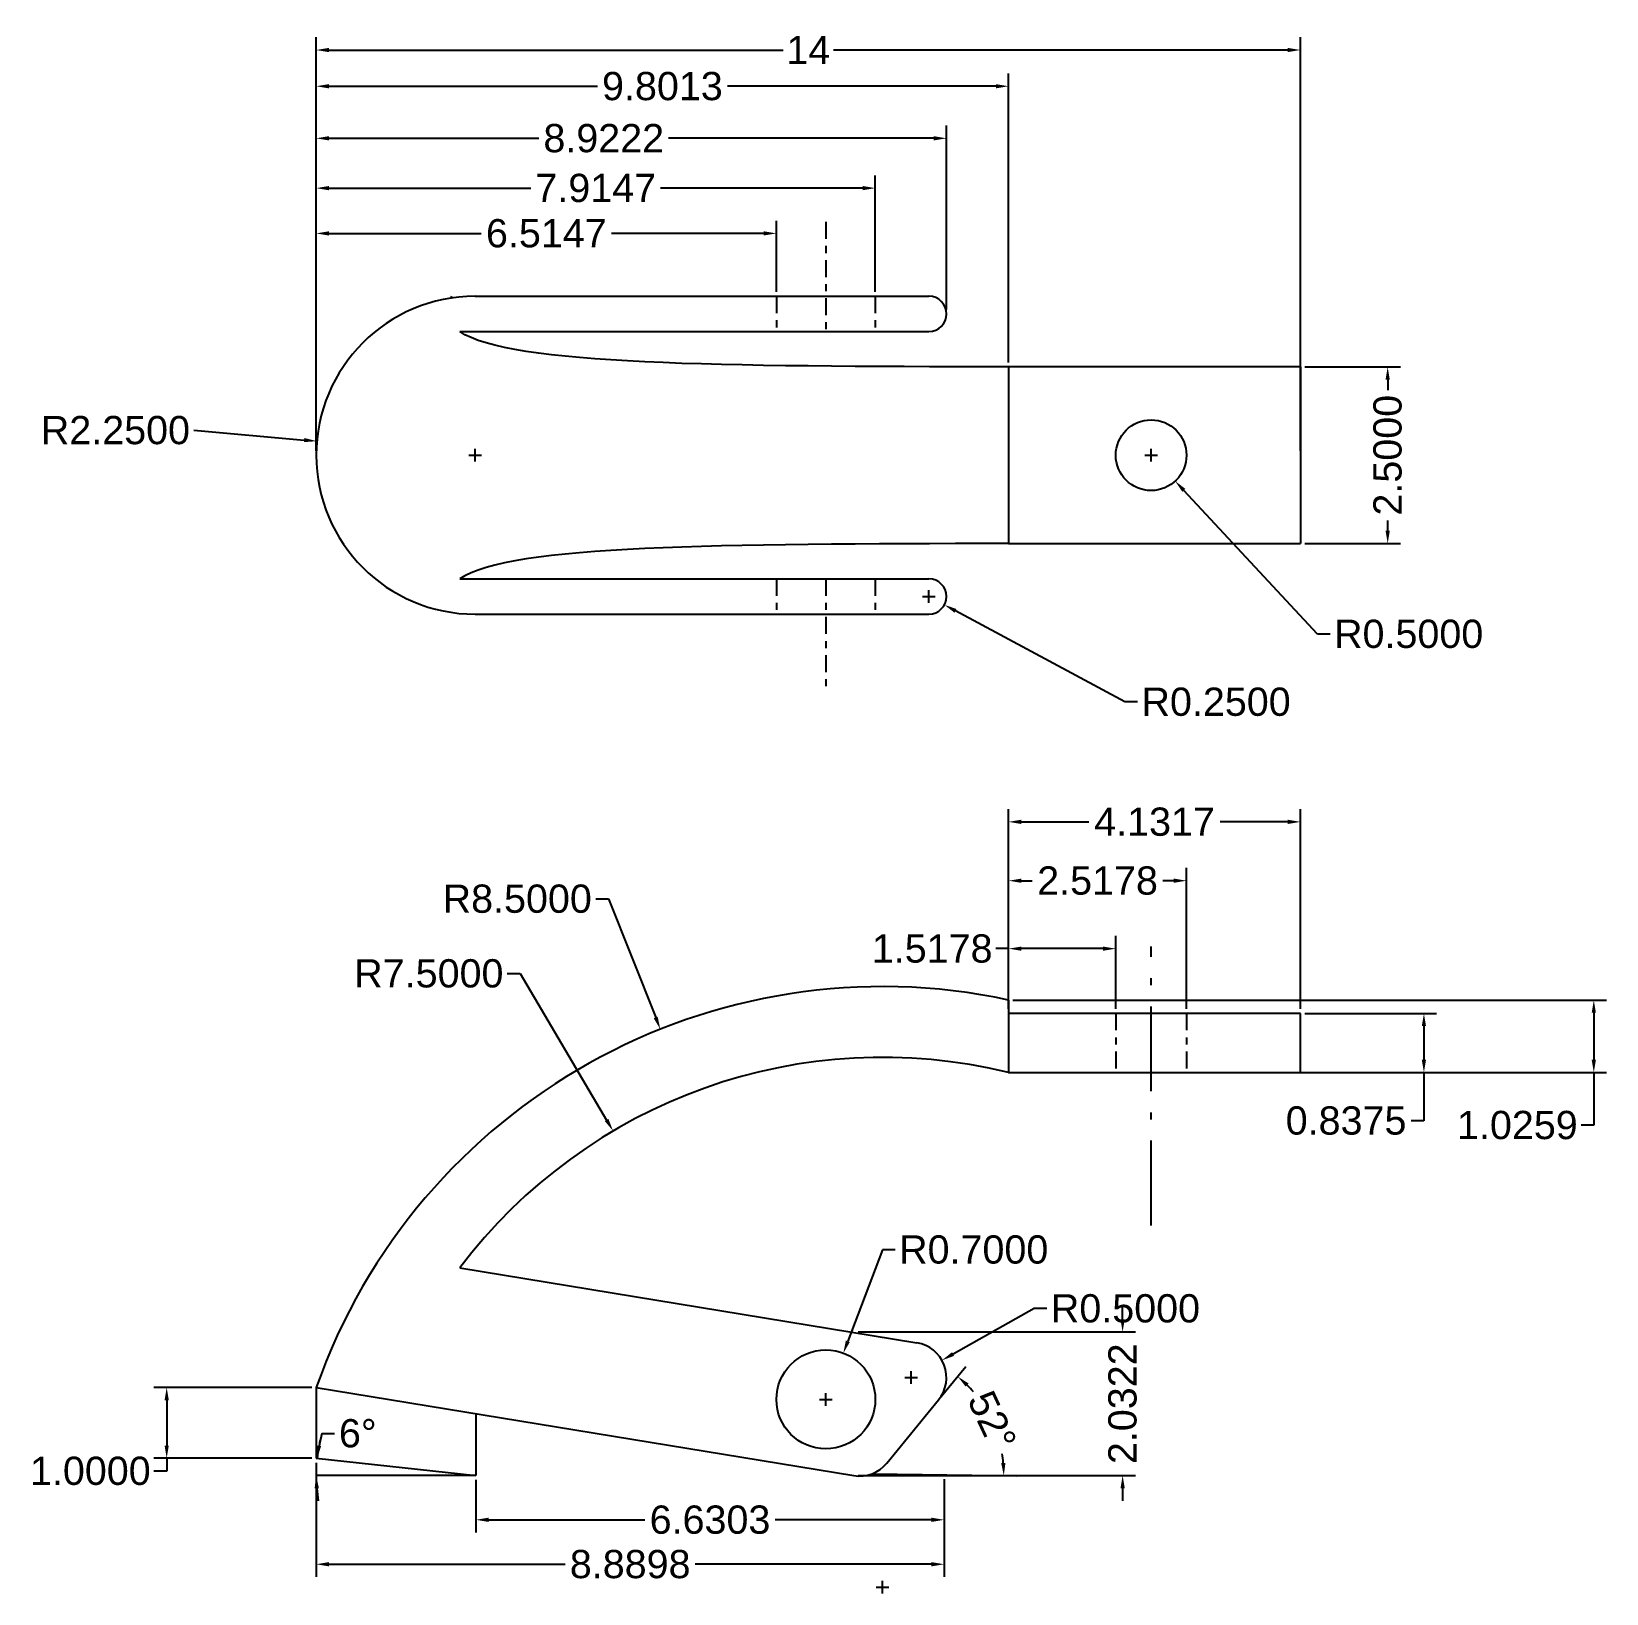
# Model space of a CAD drawing. Header units: centimetres. Extents: x 19.5 to 41.8, y 0.7 to 22.8.
import ezdxf

# ---------------------------------------------------------------- set-up
doc = ezdxf.new("R2010")
doc.units = ezdxf.units.CM
doc.header["$LTSCALE"] = 0.1
doc.header["$MEASUREMENT"] = 0
doc.linetypes.add('ACAD_ISO10W100', pattern=[18, 12, -3, 0, -3])
for name, color, linetype in [('Carcasa plastic', 1, 'Continuous'), ('Cotare', 3, 'ACAD_ISO10W100'), ('Intrare bolt', 2, 'Continuous'), ('Intrare surub intern', 6, 'Continuous'), ('Linii centrale', 241, 'ACAD_ISO10W100'), ('Picior fixare', 200, 'Continuous'), ('Tampon frana', 4, 'Continuous')]:
    doc.layers.add(name, color=color, linetype=linetype)
doc.styles.get("Standard").update_dxf_attribs({"font": 'arial.ttf'})
doc.dimstyles.new('Proiect', dxfattribs={"dimtxt": 0.4, "dimasz": 0.18, "dimexe": 0.18, "dimexo": 0.0625, "dimgap": 0.09, "dimtad": 0, "dimtoh": 1, "dimdec": 4, "dimzin": 0, "dimdsep": 46, "dimtxsty": 'Standard', "dimcen": 0.09, "dimadec": 0, "dimazin": 0, "dimtfac": 1, "dimtdec": 4, "dimtofl": 0, "dimtmove": 0, "dimatfit": 3, "dimfxl": 1, "dimtolj": 1, "dimtzin": 0, "dimarcsym": 0})

# ---------------------------------------------------------------- blocks, each defined once
blk = doc.blocks.new('*D6')
at = {"layer": 'Cotare', "color": 0, "linetype": 'Continuous', "lineweight": -2, "transparency": 16777216}
for p, q in [((23.498, 16.828), (23.498, 22.681)), ((37.431, 16.828), (37.431, 22.681)), ((23.678, 22.501), (30.108, 22.501)), ((37.251, 22.501), (30.822, 22.501))]:
    blk.add_line(p, q, dxfattribs=at)
at = {"layer": 'Cotare', "color": 0, "linetype": 'Continuous', "transparency": 16777216}
for points in [[(23.678, 22.531), (23.678, 22.471), (23.498, 22.501)], [(37.251, 22.531), (37.251, 22.471), (37.431, 22.501)]]:
    blk.add_solid(points, dxfattribs=at)
at = {"layer": 'Defpoints', "color": 0, "linetype": 'Continuous', "transparency": 16777216}
for p in [(23.498, 22.501), (23.498, 16.765), (37.431, 16.765)]:
    blk.add_point(p, dxfattribs=at)
at = {"layer": 'Cotare', "color": 0, "linetype": 'Continuous', "transparency": 16777216, "insert": (30.465, 22.501), "char_height": 0.4, "attachment_point": 5}
blk.add_mtext('\\A1;14', dxfattribs=at)
blk = doc.blocks.new('*D7')
at = {"layer": 'Cotare', "color": 0, "linetype": 'Continuous', "lineweight": -2, "transparency": 16777216}
for p, q in [((23.498, 18.078), (23.498, 22.168)), ((33.3, 18.078), (33.3, 22.168)), ((23.678, 21.988), (27.479, 21.988)), ((33.12, 21.988), (29.319, 21.988))]:
    blk.add_line(p, q, dxfattribs=at)
at = {"layer": 'Cotare', "color": 0, "linetype": 'Continuous', "transparency": 16777216}
for points in [[(23.678, 22.018), (23.678, 21.958), (23.498, 21.988)], [(33.12, 22.018), (33.12, 21.958), (33.3, 21.988)]]:
    blk.add_solid(points, dxfattribs=at)
at = {"layer": 'Defpoints', "color": 0, "linetype": 'Continuous', "transparency": 16777216}
for p in [(23.498, 21.988), (23.498, 18.015), (33.3, 18.015)]:
    blk.add_point(p, dxfattribs=at)
at = {"layer": 'Cotare', "color": 0, "linetype": 'Continuous', "transparency": 16777216, "insert": (28.399, 21.988), "char_height": 0.4, "attachment_point": 5}
blk.add_mtext('\\A1;9.8013', dxfattribs=at)
blk = doc.blocks.new('*D8')
at = {"layer": 'Cotare', "color": 0, "linetype": 'Continuous', "lineweight": -2, "transparency": 16777216}
for p, q in [((23.498, 18.828), (23.498, 21.431)), ((32.421, 18.828), (32.421, 21.431)), ((23.678, 21.251), (26.65, 21.251)), ((32.241, 21.251), (28.487, 21.251))]:
    blk.add_line(p, q, dxfattribs=at)
at = {"layer": 'Cotare', "color": 0, "linetype": 'Continuous', "transparency": 16777216}
for points in [[(23.678, 21.281), (23.678, 21.221), (23.498, 21.251)], [(32.241, 21.281), (32.241, 21.221), (32.421, 21.251)]]:
    blk.add_solid(points, dxfattribs=at)
at = {"layer": 'Defpoints', "color": 0, "linetype": 'Continuous', "transparency": 16777216}
for p in [(23.498, 21.251), (23.498, 18.765), (32.421, 18.765)]:
    blk.add_point(p, dxfattribs=at)
at = {"layer": 'Cotare', "color": 0, "linetype": 'Continuous', "transparency": 16777216, "insert": (27.569, 21.251), "char_height": 0.4, "attachment_point": 5}
blk.add_mtext('\\A1;8.9222', dxfattribs=at)
blk = doc.blocks.new('*D9')
at = {"layer": 'Cotare', "color": 0, "linetype": 'Continuous', "lineweight": -2, "transparency": 16777216}
for p, q in [((23.498, 16.828), (23.498, 20.726)), ((23.678, 20.546), (26.537, 20.546)), ((31.233, 20.546), (28.374, 20.546)), ((31.413, 19.078), (31.413, 20.726))]:
    blk.add_line(p, q, dxfattribs=at)
at = {"layer": 'Cotare', "color": 0, "linetype": 'Continuous', "transparency": 16777216}
for points in [[(23.678, 20.576), (23.678, 20.516), (23.498, 20.546)], [(31.233, 20.576), (31.233, 20.516), (31.413, 20.546)]]:
    blk.add_solid(points, dxfattribs=at)
at = {"layer": 'Defpoints', "color": 0, "linetype": 'Continuous', "transparency": 16777216}
for p in [(31.413, 20.546), (31.413, 19.015), (23.498, 16.765)]:
    blk.add_point(p, dxfattribs=at)
at = {"layer": 'Cotare', "color": 0, "linetype": 'Continuous', "transparency": 16777216, "insert": (27.456, 20.546), "char_height": 0.4, "attachment_point": 5}
blk.add_mtext('\\A1;7.9147', dxfattribs=at)
blk = doc.blocks.new('*D10')
at = {"layer": 'Cotare', "color": 0, "linetype": 'Continuous', "lineweight": -2, "transparency": 16777216}
for p, q in [((23.498, 16.828), (23.498, 20.085)), ((30.013, 19.078), (30.013, 20.085)), ((23.678, 19.905), (25.834, 19.905)), ((29.833, 19.905), (27.677, 19.905))]:
    blk.add_line(p, q, dxfattribs=at)
at = {"layer": 'Cotare', "color": 0, "linetype": 'Continuous', "transparency": 16777216}
for points in [[(23.678, 19.935), (23.678, 19.875), (23.498, 19.905)], [(29.833, 19.935), (29.833, 19.875), (30.013, 19.905)]]:
    blk.add_solid(points, dxfattribs=at)
at = {"layer": 'Defpoints', "color": 0, "linetype": 'Continuous', "transparency": 16777216}
for p in [(30.013, 19.905), (30.013, 19.015), (23.498, 16.765)]:
    blk.add_point(p, dxfattribs=at)
at = {"layer": 'Cotare', "color": 0, "linetype": 'Continuous', "transparency": 16777216, "insert": (26.756, 19.905), "char_height": 0.4, "attachment_point": 5}
blk.add_mtext('\\A1;6.5147', dxfattribs=at)
blk = doc.blocks.new('*D11')
at = {"layer": 'Cotare', "color": 0, "linetype": 'Continuous', "lineweight": -2, "transparency": 16777216}
for p, q in [((21.767, 17.118), (23.328, 16.98)), ((25.658, 16.765), (25.838, 16.765)), ((25.748, 16.675), (25.748, 16.855))]:
    blk.add_line(p, q, dxfattribs=at)
at = {"layer": 'Cotare', "color": 0, "linetype": 'Continuous', "transparency": 16777216}
blk.add_solid([(23.33, 17.009), (23.325, 16.95), (23.507, 16.964)], dxfattribs=at)
at = {"layer": 'Defpoints', "color": 0, "linetype": 'Continuous', "transparency": 16777216}
for p in [(23.507, 16.964), (25.748, 16.765)]:
    blk.add_point(p, dxfattribs=at)
at = {"layer": 'Cotare', "color": 0, "linetype": 'Continuous', "transparency": 16777216, "insert": (20.656, 17.118), "char_height": 0.4, "attachment_point": 5}
blk.add_mtext('\\A1;R2.2500', dxfattribs=at)
blk = doc.blocks.new('*D12')
at = {"layer": 'Cotare', "color": 0, "linetype": 'Continuous', "lineweight": -2, "transparency": 16777216}
for p, q in [((37.494, 18.015), (38.846, 18.015)), ((38.666, 17.835), (38.666, 17.688)), ((38.666, 15.695), (38.666, 15.842)), ((37.494, 15.515), (38.846, 15.515))]:
    blk.add_line(p, q, dxfattribs=at)
at = {"layer": 'Cotare', "color": 0, "linetype": 'Continuous', "transparency": 16777216}
for points in [[(38.636, 17.835), (38.696, 17.835), (38.666, 18.015)], [(38.636, 15.695), (38.696, 15.695), (38.666, 15.515)]]:
    blk.add_solid(points, dxfattribs=at)
at = {"layer": 'Defpoints', "color": 0, "linetype": 'Continuous', "transparency": 16777216}
for p in [(37.431, 18.015), (37.431, 15.515), (38.666, 15.515)]:
    blk.add_point(p, dxfattribs=at)
at = {"layer": 'Cotare', "color": 0, "linetype": 'Continuous', "transparency": 16777216, "insert": (38.666, 16.765), "char_height": 0.4, "attachment_point": 5, "rotation": 90}
blk.add_mtext('\\A1;2.5000', dxfattribs=at)
blk = doc.blocks.new('*D13')
at = {"layer": 'Cotare', "color": 0, "linetype": 'Continuous', "lineweight": -2, "transparency": 16777216}
for p, q in [((35.227, 16.765), (35.407, 16.765)), ((35.317, 16.675), (35.317, 16.855)), ((37.672, 14.234), (35.781, 16.267)), ((37.852, 14.234), (37.672, 14.234))]:
    blk.add_line(p, q, dxfattribs=at)
at = {"layer": 'Cotare', "color": 0, "linetype": 'Continuous', "transparency": 16777216}
blk.add_solid([(35.803, 16.288), (35.759, 16.247), (35.658, 16.399)], dxfattribs=at)
at = {"layer": 'Defpoints', "color": 0, "linetype": 'Continuous', "transparency": 16777216}
for p in [(35.317, 16.765), (35.658, 16.399)]:
    blk.add_point(p, dxfattribs=at)
at = {"layer": 'Cotare', "color": 0, "linetype": 'Continuous', "transparency": 16777216, "insert": (38.963, 14.234), "char_height": 0.4, "attachment_point": 5}
blk.add_mtext('\\A1;R0.5000', dxfattribs=at)
blk = doc.blocks.new('*D14')
at = {"layer": 'Cotare', "color": 0, "linetype": 'Continuous', "lineweight": -2, "transparency": 16777216}
for p, q in [((32.081, 14.765), (32.261, 14.765)), ((32.171, 14.675), (32.171, 14.855)), ((34.946, 13.273), (32.549, 14.562)), ((35.126, 13.273), (34.946, 13.273))]:
    blk.add_line(p, q, dxfattribs=at)
at = {"layer": 'Cotare', "color": 0, "linetype": 'Continuous', "transparency": 16777216}
blk.add_solid([(32.563, 14.588), (32.535, 14.535), (32.391, 14.647)], dxfattribs=at)
at = {"layer": 'Defpoints', "color": 0, "linetype": 'Continuous', "transparency": 16777216}
for p in [(32.171, 14.765), (32.391, 14.647)]:
    blk.add_point(p, dxfattribs=at)
at = {"layer": 'Cotare', "color": 0, "linetype": 'Continuous', "transparency": 16777216, "insert": (36.237, 13.273), "char_height": 0.4, "attachment_point": 5}
blk.add_mtext('\\A1;R0.2500', dxfattribs=at)
blk = doc.blocks.new('*D15')
at = {"layer": 'Cotare', "color": 0, "linetype": 'Continuous', "lineweight": -2, "transparency": 16777216}
for p, q in [((27.455, 10.485), (27.635, 10.485)), ((27.635, 10.485), (28.304, 8.806)), ((31.426, 0.742), (31.606, 0.742)), ((31.516, 0.652), (31.516, 0.832))]:
    blk.add_line(p, q, dxfattribs=at)
at = {"layer": 'Cotare', "color": 0, "linetype": 'Continuous', "transparency": 16777216}
blk.add_solid([(28.332, 8.817), (28.276, 8.795), (28.37, 8.639)], dxfattribs=at)
at = {"layer": 'Defpoints', "color": 0, "linetype": 'Continuous', "transparency": 16777216}
for p in [(28.37, 8.639), (31.516, 0.742)]:
    blk.add_point(p, dxfattribs=at)
at = {"layer": 'Cotare', "color": 0, "linetype": 'Continuous', "transparency": 16777216, "insert": (26.344, 10.485), "char_height": 0.4, "attachment_point": 5}
blk.add_mtext('\\A1;R8.5000', dxfattribs=at)
blk = doc.blocks.new('*D16')
at = {"layer": 'Cotare', "color": 0, "linetype": 'Continuous', "lineweight": -2, "transparency": 16777216}
for p, q in [((26.204, 9.428), (26.384, 9.428)), ((26.384, 9.428), (27.609, 7.354)), ((31.426, 0.742), (31.606, 0.742)), ((31.516, 0.652), (31.516, 0.832))]:
    blk.add_line(p, q, dxfattribs=at)
at = {"layer": 'Cotare', "color": 0, "linetype": 'Continuous', "transparency": 16777216}
blk.add_solid([(27.635, 7.37), (27.584, 7.339), (27.701, 7.199)], dxfattribs=at)
at = {"layer": 'Defpoints', "color": 0, "linetype": 'Continuous', "transparency": 16777216}
for p in [(27.701, 7.199), (31.516, 0.742)]:
    blk.add_point(p, dxfattribs=at)
at = {"layer": 'Cotare', "color": 0, "linetype": 'Continuous', "transparency": 16777216, "insert": (25.093, 9.428), "char_height": 0.4, "attachment_point": 5}
blk.add_mtext('\\A1;R7.5000', dxfattribs=at)
blk = doc.blocks.new('*D17')
at = {"layer": 'Cotare', "color": 0, "linetype": 'Continuous', "lineweight": -2, "transparency": 16777216}
for p, q in [((33.3, 8.927), (33.3, 11.755)), ((37.431, 8.927), (37.431, 11.755)), ((33.48, 11.575), (34.437, 11.575)), ((37.251, 11.575), (36.294, 11.575))]:
    blk.add_line(p, q, dxfattribs=at)
at = {"layer": 'Cotare', "color": 0, "linetype": 'Continuous', "transparency": 16777216}
for points in [[(33.48, 11.605), (33.48, 11.545), (33.3, 11.575)], [(37.251, 11.605), (37.251, 11.545), (37.431, 11.575)]]:
    blk.add_solid(points, dxfattribs=at)
at = {"layer": 'Defpoints', "color": 0, "linetype": 'Continuous', "transparency": 16777216}
for p in [(37.431, 11.575), (33.3, 8.864), (37.431, 8.864)]:
    blk.add_point(p, dxfattribs=at)
at = {"layer": 'Cotare', "color": 0, "linetype": 'Continuous', "transparency": 16777216, "insert": (35.366, 11.575), "char_height": 0.4, "attachment_point": 5}
blk.add_mtext('\\A1;4.1317', dxfattribs=at)
blk = doc.blocks.new('*D18')
at = {"layer": 'Cotare', "color": 0, "linetype": 'Continuous', "lineweight": -2, "transparency": 16777216}
for p, q in [((33.3, 8.927), (33.3, 10.922)), ((33.48, 10.742), (33.634, 10.742)), ((35.637, 10.742), (35.483, 10.742)), ((35.817, 8.927), (35.817, 10.922))]:
    blk.add_line(p, q, dxfattribs=at)
at = {"layer": 'Cotare', "color": 0, "linetype": 'Continuous', "transparency": 16777216}
for points in [[(33.48, 10.772), (33.48, 10.712), (33.3, 10.742)], [(35.637, 10.772), (35.637, 10.712), (35.817, 10.742)]]:
    blk.add_solid(points, dxfattribs=at)
at = {"layer": 'Defpoints', "color": 0, "linetype": 'Continuous', "transparency": 16777216}
for p in [(35.817, 10.742), (33.3, 8.864), (35.817, 8.864)]:
    blk.add_point(p, dxfattribs=at)
at = {"layer": 'Cotare', "color": 0, "linetype": 'Continuous', "transparency": 16777216, "insert": (34.559, 10.742), "char_height": 0.4, "attachment_point": 5}
blk.add_mtext('\\A1;2.5178', dxfattribs=at)
blk = doc.blocks.new('*D19')
at = {"layer": 'Cotare', "color": 0, "linetype": 'Continuous', "lineweight": -2, "transparency": 16777216}
for p, q in [((33.3, 8.927), (33.3, 9.96)), ((34.817, 8.927), (34.817, 9.96)), ((33.3, 9.78), (33.12, 9.78)), ((34.637, 9.78), (33.48, 9.78))]:
    blk.add_line(p, q, dxfattribs=at)
at = {"layer": 'Cotare', "color": 0, "linetype": 'Continuous', "transparency": 16777216}
for points in [[(33.48, 9.81), (33.48, 9.75), (33.3, 9.78)], [(34.637, 9.81), (34.637, 9.75), (34.817, 9.78)]]:
    blk.add_solid(points, dxfattribs=at)
at = {"layer": 'Defpoints', "color": 0, "linetype": 'Continuous', "transparency": 16777216}
for p in [(34.817, 9.78), (33.3, 8.864), (34.817, 8.864)]:
    blk.add_point(p, dxfattribs=at)
at = {"layer": 'Cotare', "color": 0, "linetype": 'Continuous', "transparency": 16777216, "insert": (32.218, 9.78), "char_height": 0.4, "attachment_point": 5}
blk.add_mtext('\\A1;1.5178', dxfattribs=at)
blk = doc.blocks.new('*D20')
at = {"layer": 'Cotare', "color": 0, "linetype": 'Continuous', "lineweight": -2, "transparency": 16777216}
for p, q in [((33.362, 9.053), (41.764, 9.053)), ((41.584, 8.873), (41.584, 8.207)), ((33.362, 8.027), (41.764, 8.027)), ((41.584, 8.027), (41.584, 7.281)), ((41.584, 7.281), (41.404, 7.281))]:
    blk.add_line(p, q, dxfattribs=at)
at = {"layer": 'Cotare', "color": 0, "linetype": 'Continuous', "transparency": 16777216}
for points in [[(41.554, 8.873), (41.614, 8.873), (41.584, 9.053)], [(41.554, 8.207), (41.614, 8.207), (41.584, 8.027)]]:
    blk.add_solid(points, dxfattribs=at)
at = {"layer": 'Defpoints', "color": 0, "linetype": 'Continuous', "transparency": 16777216}
for p in [(33.3, 9.053), (33.3, 8.027), (41.584, 8.027)]:
    blk.add_point(p, dxfattribs=at)
at = {"layer": 'Cotare', "color": 0, "linetype": 'Continuous', "transparency": 16777216, "insert": (40.502, 7.281), "char_height": 0.4, "attachment_point": 5}
blk.add_mtext('\\A1;1.0259', dxfattribs=at)
blk = doc.blocks.new('*D21')
at = {"layer": 'Cotare', "color": 0, "linetype": 'Continuous', "lineweight": -2, "transparency": 16777216}
for p, q in [((37.494, 8.864), (39.359, 8.864)), ((39.179, 8.684), (39.179, 8.207)), ((37.494, 8.027), (39.359, 8.027)), ((39.179, 8.027), (39.179, 7.345)), ((39.179, 7.345), (38.999, 7.345))]:
    blk.add_line(p, q, dxfattribs=at)
at = {"layer": 'Cotare', "color": 0, "linetype": 'Continuous', "transparency": 16777216}
for points in [[(39.149, 8.684), (39.209, 8.684), (39.179, 8.864)], [(39.149, 8.207), (39.209, 8.207), (39.179, 8.027)]]:
    blk.add_solid(points, dxfattribs=at)
at = {"layer": 'Defpoints', "color": 0, "linetype": 'Continuous', "transparency": 16777216}
for p in [(37.431, 8.864), (37.431, 8.027), (39.179, 8.027)]:
    blk.add_point(p, dxfattribs=at)
at = {"layer": 'Cotare', "color": 0, "linetype": 'Continuous', "transparency": 16777216, "insert": (38.077, 7.345), "char_height": 0.4, "attachment_point": 5}
blk.add_mtext('\\A1;0.8375', dxfattribs=at)
blk = doc.blocks.new('*D22')
at = {"layer": 'Cotare', "color": 0, "linetype": 'Continuous', "lineweight": -2, "transparency": 16777216}
for p, q in [((23.436, 3.566), (21.202, 3.566)), ((21.382, 3.386), (21.382, 2.746)), ((23.436, 2.566), (21.202, 2.566)), ((21.382, 2.566), (21.382, 2.386)), ((21.382, 2.386), (21.202, 2.386))]:
    blk.add_line(p, q, dxfattribs=at)
at = {"layer": 'Cotare', "color": 0, "linetype": 'Continuous', "transparency": 16777216}
for points in [[(21.352, 3.386), (21.412, 3.386), (21.382, 3.566)], [(21.352, 2.746), (21.412, 2.746), (21.382, 2.566)]]:
    blk.add_solid(points, dxfattribs=at)
at = {"layer": 'Defpoints', "color": 0, "linetype": 'Continuous', "transparency": 16777216}
for p in [(23.498, 3.566), (21.382, 2.566), (23.498, 2.566)]:
    blk.add_point(p, dxfattribs=at)
at = {"layer": 'Cotare', "color": 0, "linetype": 'Continuous', "transparency": 16777216, "insert": (20.301, 2.386), "char_height": 0.4, "attachment_point": 5}
blk.add_mtext('\\A1;1.0000', dxfattribs=at)
blk = doc.blocks.new('*D23')
at = {"layer": 'Cotare', "color": 0, "linetype": 'Continuous', "lineweight": -2, "transparency": 16777216}
for p, q in [((23.498, 2.503), (23.498, 0.886)), ((32.388, 2.27), (32.388, 0.886)), ((23.678, 1.066), (27.022, 1.066)), ((32.208, 1.066), (28.864, 1.066))]:
    blk.add_line(p, q, dxfattribs=at)
at = {"layer": 'Cotare', "color": 0, "linetype": 'Continuous', "transparency": 16777216}
for points in [[(23.678, 1.096), (23.678, 1.036), (23.498, 1.066)], [(32.208, 1.096), (32.208, 1.036), (32.388, 1.066)]]:
    blk.add_solid(points, dxfattribs=at)
at = {"layer": 'Defpoints', "color": 0, "linetype": 'Continuous', "transparency": 16777216}
for p in [(23.498, 2.566), (32.388, 2.332), (32.388, 1.066)]:
    blk.add_point(p, dxfattribs=at)
at = {"layer": 'Cotare', "color": 0, "linetype": 'Continuous', "transparency": 16777216, "insert": (27.943, 1.066), "char_height": 0.4, "attachment_point": 5}
blk.add_mtext('\\A1;8.8898', dxfattribs=at)
blk = doc.blocks.new('*D24')
at = {"layer": 'Cotare', "color": 0, "linetype": 'Continuous', "lineweight": -2, "transparency": 16777216}
for p, q in [((25.758, 2.259), (25.758, 1.515)), ((32.388, 2.27), (32.388, 1.515)), ((25.938, 1.695), (28.152, 1.695)), ((32.208, 1.695), (29.994, 1.695))]:
    blk.add_line(p, q, dxfattribs=at)
at = {"layer": 'Cotare', "color": 0, "linetype": 'Continuous', "transparency": 16777216}
for points in [[(25.938, 1.725), (25.938, 1.665), (25.758, 1.695)], [(32.208, 1.725), (32.208, 1.665), (32.388, 1.695)]]:
    blk.add_solid(points, dxfattribs=at)
at = {"layer": 'Defpoints', "color": 0, "linetype": 'Continuous', "transparency": 16777216}
for p in [(25.758, 2.322), (32.388, 2.332), (32.388, 1.695)]:
    blk.add_point(p, dxfattribs=at)
at = {"layer": 'Cotare', "color": 0, "linetype": 'Continuous', "transparency": 16777216, "insert": (29.073, 1.695), "char_height": 0.4, "attachment_point": 5}
blk.add_mtext('\\A1;6.6303', dxfattribs=at)
blk = doc.blocks.new('*D25')
at = {"layer": 'Cotare', "color": 0, "linetype": 'Continuous', "lineweight": -2, "transparency": 16777216}
for p, q in [((33.663, 4.686), (32.514, 4.041)), ((33.843, 4.686), (33.663, 4.686)), ((31.921, 3.619), (31.921, 3.799)), ((31.831, 3.709), (32.011, 3.709))]:
    blk.add_line(p, q, dxfattribs=at)
at = {"layer": 'Cotare', "color": 0, "linetype": 'Continuous', "transparency": 16777216}
blk.add_solid([(32.499, 4.068), (32.528, 4.015), (32.357, 3.953)], dxfattribs=at)
at = {"layer": 'Defpoints', "color": 0, "linetype": 'Continuous', "transparency": 16777216}
for p in [(32.357, 3.953), (31.921, 3.709)]:
    blk.add_point(p, dxfattribs=at)
at = {"layer": 'Cotare', "color": 0, "linetype": 'Continuous', "transparency": 16777216, "insert": (34.954, 4.686), "char_height": 0.4, "attachment_point": 5}
blk.add_mtext('\\A1;R0.5000', dxfattribs=at)
blk = doc.blocks.new('*D26')
at = {"layer": 'Cotare', "color": 0, "linetype": 'Continuous', "lineweight": -2, "transparency": 16777216}
for p, q in [((31.515, 5.519), (31.024, 4.223)), ((31.695, 5.519), (31.515, 5.519)), ((30.623, 3.4), (30.803, 3.4)), ((30.713, 3.31), (30.713, 3.49))]:
    blk.add_line(p, q, dxfattribs=at)
at = {"layer": 'Cotare', "color": 0, "linetype": 'Continuous', "transparency": 16777216}
blk.add_solid([(30.996, 4.233), (31.052, 4.212), (30.961, 4.054)], dxfattribs=at)
at = {"layer": 'Defpoints', "color": 0, "linetype": 'Continuous', "transparency": 16777216}
for p in [(30.961, 4.054), (30.713, 3.4)]:
    blk.add_point(p, dxfattribs=at)
at = {"layer": 'Cotare', "color": 0, "linetype": 'Continuous', "transparency": 16777216, "insert": (32.806, 5.519), "char_height": 0.4, "attachment_point": 5}
blk.add_mtext('\\A1;R0.7000', dxfattribs=at)
blk = doc.blocks.new('*D27')
at = {"layer": 'Cotare', "color": 0, "linetype": 'Continuous', "lineweight": -2, "transparency": 16777216}
blk.add_line((23.579, 2.918), (23.759, 2.918), dxfattribs=at)
for start, end in [(164.6883, 173.8269), (164.6956, 169.2612), (184.5656, 189.1313)]:
    blk.add_arc((25.758, 2.322), 2.259, start, end, dxfattribs=at)
at = {"layer": 'Cotare', "color": 0, "linetype": 'Continuous', "transparency": 16777216}
for points in [[(23.568, 2.738), (23.508, 2.747), (23.512, 2.565)], [(23.476, 2.141), (23.536, 2.143), (23.498, 2.322)]]:
    blk.add_solid(points, dxfattribs=at)
at = {"layer": 'Defpoints', "color": 0, "linetype": 'Continuous', "transparency": 16777216}
for p in [(23.498, 2.566), (23.498, 2.322), (23.5, 2.403), (25.758, 2.322), (25.758, 2.322)]:
    blk.add_point(p, dxfattribs=at)
at = {"layer": 'Cotare', "color": 0, "linetype": 'Continuous', "transparency": 16777216, "insert": (24.087, 2.918), "char_height": 0.4, "attachment_point": 5}
blk.add_mtext('\\A1;6°', dxfattribs=at)
blk = doc.blocks.new('*D28')
at = {"layer": 'Cotare', "color": 0, "linetype": 'Continuous', "lineweight": -2, "transparency": 16777216}
for p, q in [((34.914, 4.534), (34.914, 4.714)), ((31.171, 4.354), (35.094, 4.354)), ((31.171, 2.322), (35.094, 2.322)), ((34.914, 2.142), (34.914, 1.962))]:
    blk.add_line(p, q, dxfattribs=at)
at = {"layer": 'Cotare', "color": 0, "linetype": 'Continuous', "transparency": 16777216}
for points in [[(34.884, 4.534), (34.944, 4.534), (34.914, 4.354)], [(34.884, 2.142), (34.944, 2.142), (34.914, 2.322)]]:
    blk.add_solid(points, dxfattribs=at)
at = {"layer": 'Defpoints', "color": 0, "linetype": 'Continuous', "transparency": 16777216}
for p in [(31.109, 4.354), (34.914, 4.354), (31.109, 2.322)]:
    blk.add_point(p, dxfattribs=at)
at = {"layer": 'Cotare', "color": 0, "linetype": 'Continuous', "transparency": 16777216, "insert": (34.914, 3.338), "char_height": 0.4, "attachment_point": 5, "rotation": 90}
blk.add_mtext('\\A1;2.0322', dxfattribs=at)
blk = doc.blocks.new('*D29')
at = {"layer": 'Cotare', "color": 0, "linetype": 'Continuous', "lineweight": -2, "transparency": 16777216}
for p, q in [((32.347, 3.441), (32.693, 3.863)), ((33.195, 2.321), (33.412, 2.318))]:
    blk.add_line(p, q, dxfattribs=at)
for start, end in [(40.6589, 44.9182), (4.9596, 9.2188)]:
    blk.add_arc((31.452, 2.346), 1.78, start, end, dxfattribs=at)
at = {"layer": 'Cotare', "color": 0, "linetype": 'Continuous', "transparency": 16777216}
for points in [[(32.692, 3.581), (32.733, 3.625), (32.579, 3.724)], [(33.255, 2.501), (33.195, 2.499), (33.232, 2.32)]]:
    blk.add_solid(points, dxfattribs=at)
at = {"layer": 'Defpoints', "color": 0, "linetype": 'Continuous', "transparency": 16777216}
for p in [(32.308, 3.392), (33.16, 2.847), (31.576, 2.498), (31.366, 2.347), (33.133, 2.322)]:
    blk.add_point(p, dxfattribs=at)
at = {"layer": 'Cotare', "color": 0, "linetype": 'Continuous', "transparency": 16777216, "insert": (33.066, 3.097), "char_height": 0.4, "attachment_point": 5, "rotation": 294.9389}
blk.add_mtext('\\A1;52°', dxfattribs=at)

msp = doc.modelspace()

# ---------------------------------------------------------------- linework, layer by layer
at = {"layer": 'Carcasa plastic'}
for p, q in [((25.74837, 19.01516), (32.17053, 19.01516)), ((25.52947, 18.51516), (32.17053, 18.51516)), ((33.29967, 18.01516), (33.29967, 15.51516)), ((25.52947, 15.01516), (32.17053, 15.01516)), ((25.74837, 14.51516), (32.17053, 14.51516)), ((33.29967, 9.05264), (33.29967, 8.0267)), ((25.52949, 5.26042), (32.00122, 4.2022)), ((23.49844, 3.56596), (31.10869, 2.32158)), ((31.57637, 2.49842), (32.30753, 3.39215))]:
    msp.add_line(p, q, dxfattribs=at)
for centre, radius, start, end in [((25.74837, 16.76516), 2.25, 90, 270), ((32.17053, 18.76516), 0.25, 270, 90), ((32.17053, 14.76516), 0.25, 270, 90), ((31.51561, 0.74198), 8.5, 77.884147, 160.595599), ((31.51561, 0.74198), 7.5, 76.238886, 142.953804), ((31.92053, 3.70875), 0.5, 320.713515, 80.713515), ((31.18938, 2.81502), 0.5, 260.713515, 320.713515)]:
    msp.add_arc(centre, radius, start, end, dxfattribs=at)
for points in [[(25.40457, 18.98874), (25.40912, 18.99749), (25.41396, 19.0063), (25.41909, 19.01516)], [(33.29967, 18.01516), (29.21434, 18.02316), (26.24831, 18.03116), (25.52947, 18.51516)], [(33.29967, 15.51516), (29.21434, 15.50717), (26.24831, 15.49917), (25.52947, 15.01516)]]:
    msp.add_open_spline(points, degree=3, dxfattribs=at)
at = {"layer": 'Cotare', "linetype": 'Continuous'}
for p, q in [((25.75791, 2.32158), (23.49844, 2.32158)), ((31.36623, 2.34734), (33.13256, 2.32158))]:
    msp.add_line(p, q, dxfattribs=at)
at = {"layer": 'Intrare bolt', "linetype": 'ACAD_ISO10W100', "ltscale": 0.2}
for p, q in [((30.01308, 19.01516), (30.01308, 18.51516)), ((31.41308, 19.01516), (31.41308, 18.51516)), ((30.01308, 15.01516), (30.01308, 14.51516)), ((31.41308, 15.01516), (31.41308, 14.51516))]:
    msp.add_line(p, q, dxfattribs=at)
at = {"layer": 'Intrare bolt'}
msp.add_circle((30.71308, 3.39955), 0.7, dxfattribs=at)
at = {"layer": 'Intrare surub intern', "linetype": 'ACAD_ISO10W100', "ltscale": 0.2}
for p, q in [((34.81749, 8.86419), (34.81749, 8.0267)), ((35.81749, 8.86419), (35.81749, 8.0267))]:
    msp.add_line(p, q, dxfattribs=at)
at = {"layer": 'Intrare surub intern'}
msp.add_circle((35.31749, 16.76516), 0.5, dxfattribs=at)
at = {"layer": 'Linii centrale', "linetype": 'ACAD_ISO10W100', "ltscale": 0.2}
for p, q in [((30.71308, 20.06703), (30.71308, 18.51516)), ((30.71308, 15.01516), (30.71308, 13.46329))]:
    msp.add_line(p, q, dxfattribs=at)
at = {"layer": 'Linii centrale'}
msp.add_line((35.31749, 5.86309), (35.31749, 9.81257), dxfattribs=at)
at = {"layer": 'Picior fixare'}
for p, q in [((37.43141, 18.01516), (33.29967, 18.01516)), ((37.43141, 18.01516), (37.43141, 15.51516)), ((33.29967, 15.51516), (37.43141, 15.51516)), ((37.43141, 8.86419), (33.29967, 8.86419)), ((37.43141, 8.0267), (37.43141, 8.86419)), ((33.29967, 8.0267), (37.43141, 8.0267))]:
    msp.add_line(p, q, dxfattribs=at)
at = {"layer": 'Tampon frana'}
for p, q in [((23.49844, 3.56596), (23.49844, 2.56596)), ((25.75791, 3.19651), (25.75791, 2.32158)), ((23.49844, 2.56596), (25.75791, 2.32158))]:
    msp.add_line(p, q, dxfattribs=at)

# ---------------------------------------------------------------- dimensions: what is measured, and where the dimension line sits
at = {"layer": 'Cotare', "linetype": 'Continuous'}
dim = msp.add_linear_dim(base=(23.49837, 22.50053), p1=(37.43141, 16.76516), p2=(23.49837, 16.76516), dimstyle='Proiect', override={"dimdec": 0}, dxfattribs=at)
dim.commit()
dim.dimension.update_dxf_attribs({"geometry": '*D6', "text_midpoint": (30.46489, 22.50053), "dimtype": 160})
for base, p1, p2, picture, middle in [((23.49837, 21.98788), (33.29967, 18.01516), (23.49837, 18.01516), '*D7', (28.39902, 21.98788)), ((23.49837, 21.25096), (32.42053, 18.76516), (23.49837, 18.76516), '*D8', (27.56873, 21.25096)), ((37.43141, 11.57478), (33.29967, 8.86419), (37.43141, 8.86419), '*D17', (35.36554, 11.57478)), ((35.81749, 10.74173), (33.29967, 8.86419), (35.81749, 8.86419), '*D18', (34.55858, 10.74173)), ((34.81749, 9.78003), (33.29967, 8.86419), (34.81749, 8.86419), '*D19', (32.2178, 9.78003))]:
    dim = msp.add_linear_dim(base=base, p1=p1, p2=p2, dimstyle='Proiect', dxfattribs=at)
    dim.commit()
    dim.dimension.update_dxf_attribs({"geometry": picture, "text_midpoint": middle, "dimtype": 160})
for base, p1, p2, picture, middle in [((31.41308, 20.54607), (23.49837, 16.76516), (31.41308, 19.01516), '*D9', (27.45573, 20.54607)), ((30.01308, 19.90526), (23.49837, 16.76516), (30.01308, 19.01516), '*D10', (26.75573, 19.90526)), ((32.38821, 1.06556), (23.49844, 2.56596), (32.38821, 2.33244), '*D23', (27.94332, 1.06556)), ((32.38821, 1.69451), (25.75791, 2.32158), (32.38821, 2.33244), '*D24', (29.07306, 1.69451))]:
    dim = msp.add_linear_dim(base=base, p1=p1, p2=p2, dimstyle='Proiect', dxfattribs=at)
    dim.commit()
    dim.dimension.update_dxf_attribs({"geometry": picture, "text_midpoint": middle})
for base, p1, p2, picture, middle in [((38.66567, 15.51516), (37.43141, 18.01516), (37.43141, 15.51516), '*D12', (38.66567, 16.76516)), ((34.91392, 4.3538), (31.10869, 2.32158), (31.10869, 4.3538), '*D28', (34.91392, 3.33769)), ((21.38196, 2.56596), (23.49844, 3.56596), (23.49844, 2.56596), '*D22', (20.30118, 2.38596))]:
    dim = msp.add_linear_dim(base=base, p1=p1, p2=p2, angle=90, dimstyle='Proiect', dxfattribs=at)
    dim.commit()
    dim.dimension.update_dxf_attribs({"geometry": picture, "text_midpoint": middle})
for center, mpoint, picture, middle in [((25.74837, 16.76516), (23.50714, 16.96364), '*D11', (21.76675, 17.11776)), ((35.31749, 16.76516), (35.65802, 16.39905), '*D13', (38.96263, 14.23413)), ((32.17053, 14.76516), (32.39073, 14.64678), '*D14', (36.237, 13.27292)), ((31.51561, 0.74198), (28.37042, 8.63867), '*D15', (26.34387, 10.48541)), ((31.51561, 0.74198), (27.7009, 7.19937), '*D16', (25.09328, 9.42808)), ((30.71308, 3.39955), (30.96075, 4.05427), '*D26', (32.8059, 5.51916)), ((31.92053, 3.70875), (32.35664, 3.95332), '*D25', (34.95434, 4.68612))]:
    dim = msp.add_radius_dim(center=center, mpoint=mpoint, dimstyle='Proiect', dxfattribs=at)
    dim.commit()
    dim.dimension.update_dxf_attribs({"geometry": picture, "text_midpoint": middle, "dimtype": 164})
for base, p1, p2, picture, middle in [((41.5837, 8.0267), (33.29967, 9.05264), (33.29967, 8.0267), '*D20', (40.50183, 7.28138)), ((39.17873, 8.0267), (37.43141, 8.86419), (37.43141, 8.0267), '*D21', (38.07695, 7.34546))]:
    dim = msp.add_linear_dim(base=base, p1=p1, p2=p2, angle=90, dimstyle='Proiect', dxfattribs=at)
    dim.commit()
    dim.dimension.update_dxf_attribs({"geometry": picture, "text_midpoint": middle, "dimtype": 160})
for base, line1, line2, picture, middle in [((33.16012, 2.84719), ((31.36623, 2.34734), (33.13256, 2.32158)), ((31.57637, 2.49842), (32.30753, 3.39215)), '*D29', (33.06609, 3.09678)), ((23.49989, 2.40271), ((25.75791, 2.32158), (23.49844, 2.32158)), ((23.49844, 2.56596), (25.75791, 2.32158)), '*D27', (24.0867, 2.91824))]:
    dim = msp.add_angular_dim_2l(base=base, line1=line1, line2=line2, dimstyle='Proiect', dxfattribs=at)
    dim.commit()
    dim.dimension.update_dxf_attribs({"geometry": picture, "text_midpoint": middle})

doc.saveas('drawing.dxf')
